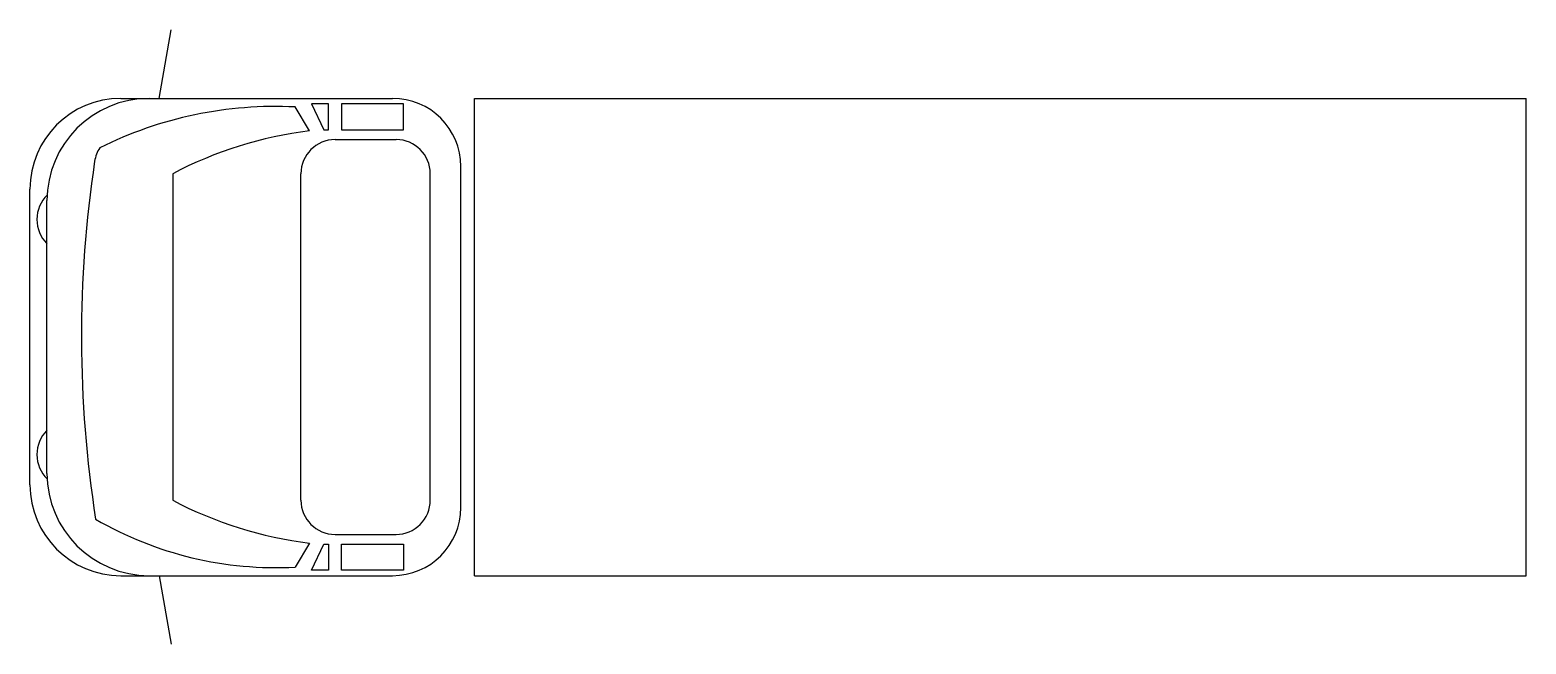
# Model space of a CAD drawing. Extents: x 0.43 to 7.11, y -1.96 to 0.78.
import ezdxf

# ---------------------------------------------------------------- set-up
doc = ezdxf.new("R2010")
doc.units = 0
doc.header["$MEASUREMENT"] = 0
doc.layers.add('01', color=1, linetype='CONTINUOUS')
doc.layers.add('02', color=2, linetype='CONTINUOUS')

msp = doc.modelspace()

# ---------------------------------------------------------------- linework, layer by layer
at = {"layer": '01'}
for p, q in [((1.0049, 0.4745), (1.0581, 0.7804)), ((1.6772, 0.3291), (1.6129, 0.436)), ((1.6855, 0.4493), (1.741, 0.3331)), ((1.7616, 0.4493), (1.6855, 0.4493)), ((1.7616, 0.3331), (1.7616, 0.4493)), ((1.8194, 0.4493), (1.8194, 0.3331)), ((2.0969, 0.4493), (1.8194, 0.4493)), ((2.0969, 0.3331), (2.0969, 0.4493)), ((1.741, 0.3331), (1.7616, 0.3331)), ((1.7909, 0.29), (2.0639, 0.29)), ((1.8194, 0.3331), (2.0969, 0.3331)), ((1.0662, 0.1376), (1.0662, -1.3221)), ((1.6385, -1.3221), (1.6385, 0.1376)), ((2.2163, -1.3221), (2.2163, 0.1376)), ((0.504, -1.2019), (0.504, 0.0173)), ((1.6772, -1.5136), (1.6129, -1.6206)), ((1.6855, -1.6339), (1.741, -1.5176)), ((1.741, -1.5176), (1.7616, -1.5176)), ((1.7616, -1.5176), (1.7616, -1.6339)), ((1.7909, -1.4745), (2.0639, -1.4745)), ((1.8194, -1.5176), (2.0969, -1.5176)), ((1.8194, -1.6339), (1.8194, -1.5176)), ((2.0969, -1.5176), (2.0969, -1.6339)), ((1.0049, -1.6591), (1.0581, -1.9649)), ((1.7616, -1.6339), (1.6855, -1.6339)), ((2.0969, -1.6339), (1.8194, -1.6339))]:
    msp.add_line(p, q, dxfattribs=at)
for centre, radius, start, end in [((0.9612, 0.0173), 0.4572, 90, 180), ((1.5258, -1.3252), 1.7634, 87.16926, 116.48415), ((1.893, -1.4305), 1.7728, 96.99311, 117.80228), ((1.7909, 0.1376), 0.1524, 90, 180), ((2.0639, 0.1376), 0.1524, 0, 90), ((0.8676, 0.1706), 0.1524, 147.20963, 171.42257), ((5.9253, -0.5923), 5.2673, 171.42257, 188.89184), ((0.612, -0.067), 0.1531, 134.48711, 225.15619), ((0.612, -1.1175), 0.1531, 134.84381, 225.51289), ((0.9612, -1.2019), 0.4572, 180, 270), ((1.893, 0.246), 1.7728, 242.19772, 263.00689), ((1.7909, -1.3221), 0.1524, 180, 270), ((2.0639, -1.3221), 0.1524, 270, 0.00001), ((1.5254, -0.0216), 1.6014, 239.85813, 273.13329)]:
    msp.add_arc(centre, radius, start, end, dxfattribs=at)
at = {"layer": '02'}
for p, q in [((0.8342, 0.4745), (2.0478, 0.4745)), ((2.4141, 0.4745), (7.1111, 0.4745)), ((2.4141, -1.6591), (2.4141, 0.4745)), ((7.1111, -1.6591), (7.1111, 0.4745)), ((2.3526, -1.3543), (2.3526, 0.1697)), ((0.4278, -1.2527), (0.4278, 0.0681)), ((0.8342, -1.6591), (2.0478, -1.6591)), ((2.4141, -1.6591), (7.1111, -1.6591))]:
    msp.add_line(p, q, dxfattribs=at)
for centre, radius, start, end in [((0.8342, 0.0681), 0.4064, 90, 180), ((2.0478, 0.1697), 0.3048, 0, 90), ((0.8342, -1.2527), 0.4064, 180, 270), ((2.0478, -1.3543), 0.3048, 270, 0)]:
    msp.add_arc(centre, radius, start, end, dxfattribs=at)

doc.saveas('drawing.dxf')
